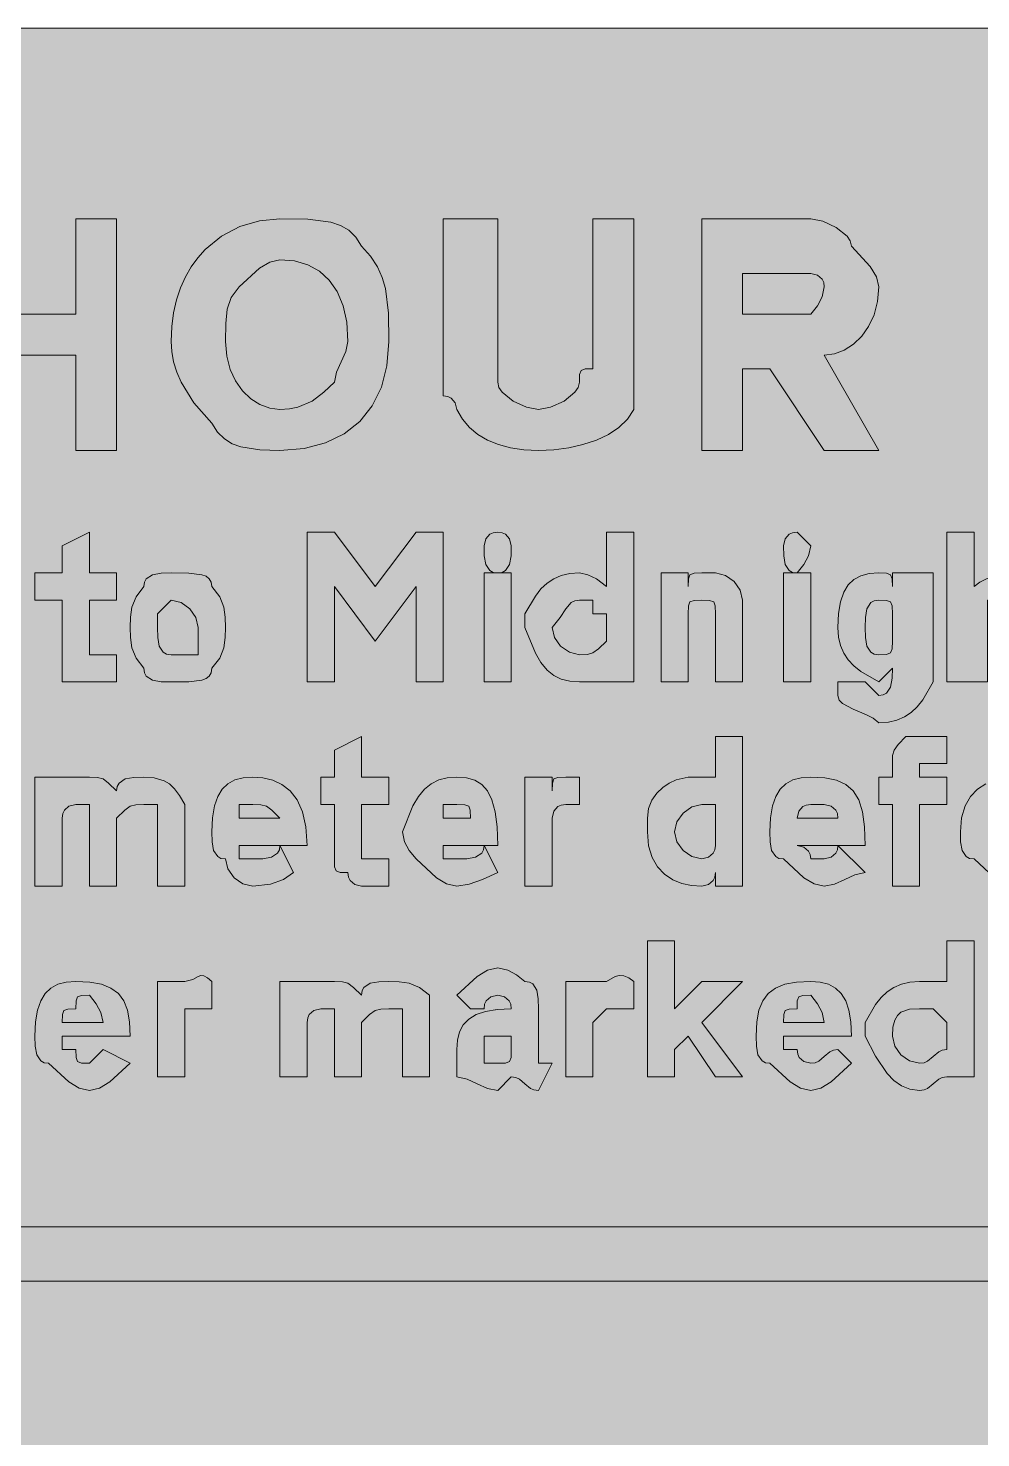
# Model space of a CAD drawing. Header units: metres. Extents: x 9 to 558, y 12 to 260.
# Drawn here: x 199.4 to 283.4, y 136 to 260.2 of the extents above; entities that cross this region are included whole.
import ezdxf

# ---------------------------------------------------------------- set-up
doc = ezdxf.new("R2010")
doc.units = ezdxf.units.M
for name, color, linetype, true_color in [('FILL_BLACK_000000', 7, 'Continuous', 0x000000), ('FILL_YELLOW_FFFF00', 7, 'Continuous', 0xffff00), ('STROKE_BLACK_000000', 7, 'Continuous', 0x000000)]:
    doc.layers.add(name, color=color, linetype=linetype, true_color=true_color)

msp = doc.modelspace()

# ---------------------------------------------------------------- hatches: boundary and pattern name
at = {"layer": 'FILL_BLACK_000000', "true_color": 0x000000}
h = msp.add_hatch(color=7, dxfattribs=at)
h.dxf.hatch_style = 1
h.paths.add_polyline_path([(200.01, 234.96), (203.61, 234.96), (203.61, 243.36), (207.21, 243.36), (207.21, 222.96), (203.61, 222.96), (203.61, 231.36), (200.01, 231.36), (195.21, 231.36), (195.21, 222.96), (191.61, 222.96), (191.61, 243.36), (195.21, 243.36), (195.21, 234.96), (200.01, 234.96)])
h = msp.add_hatch(color=7, dxfattribs=at)
h.dxf.hatch_style = 1
h.paths.add_polyline_path([(226.11, 243.06), (226.95, 242.77), (227.68, 242.35), (228.3, 241.75), (228.81, 240.96), (229.6, 240.06), (230.2, 239.14), (230.62, 238.2), (230.91, 237.21), (231.17, 235.05), (231.21, 232.56), (231.04, 230.42), (230.55, 228.53), (229.75, 226.89), (228.66, 225.51), (227.28, 224.42), (225.64, 223.62), (223.75, 223.13), (221.61, 222.96), (219.83, 223), (218.16, 223.26), (217.4, 223.55), (216.72, 223.97), (216.11, 224.57), (215.61, 225.36), (214.03, 227.16), (212.91, 228.96), (212.52, 229.86), (212.23, 230.76), (212.07, 231.66), (212.01, 232.56), (212.07, 233.87), (212.23, 235.09), (212.48, 236.23), (212.83, 237.28), (213.27, 238.26), (213.78, 239.14), (214.36, 239.94), (215.01, 240.66), (216.46, 241.84), (218.08, 242.68), (219.82, 243.19), (221.61, 243.36), (224.08, 243.32), (226.11, 243.06)])
h.paths.add_polyline_path([(227.18, 235.71), (226.66, 236.95), (225.96, 237.96), (225.09, 238.75), (224.07, 239.31), (222.9, 239.65), (221.61, 239.76), (220.71, 239.55), (219.81, 239.01), (218.01, 237.36), (217.32, 236.44), (216.96, 235.41), (216.83, 234.15), (216.81, 232.56), (216.92, 231.27), (217.22, 230.1), (217.7, 229.08), (218.31, 228.21), (219.04, 227.51), (219.85, 226.99), (220.71, 226.67), (221.61, 226.56), (222.46, 226.61), (223.2, 226.77), (224.46, 227.31), (225.49, 228.08), (226.41, 228.96), (226.6, 229.86), (227.01, 230.76), (227.42, 231.66), (227.61, 232.56), (227.5, 234.25), (227.18, 235.71)], flags=16)
h = msp.add_hatch(color=7, dxfattribs=at)
h.dxf.hatch_style = 1
h.paths.add_polyline_path([(252.81, 231.36), (252.81, 230.16), (252.81, 227.76), (252.81, 226.56), (252.25, 225.72), (251.5, 224.98), (250.57, 224.37), (249.51, 223.86), (248.33, 223.47), (247.07, 223.18), (245.76, 223.02), (244.41, 222.96), (243.12, 223.02), (241.93, 223.18), (240.87, 223.47), (239.91, 223.86), (239.07, 224.37), (238.33, 224.98), (237.72, 225.72), (237.21, 226.56), (237.06, 227.16), (236.7, 227.57), (236.41, 227.71), (236.01, 227.76), (236.01, 230.16), (236.01, 243.36), (240.81, 243.36), (240.81, 231.36), (240.81, 230.16), (240.81, 228.96), (240.92, 228.51), (241.2, 228.08), (242.16, 227.31), (243.34, 226.77), (244.41, 226.56), (245.48, 226.77), (246.66, 227.31), (247.62, 228.08), (247.9, 228.51), (248.01, 228.96), (248.03, 229.65), (248.16, 230.01), (248.52, 230.14), (249.21, 230.16), (249.21, 231.36), (249.21, 243.36), (252.81, 243.36), (252.81, 231.36)])
h = msp.add_hatch(color=7, dxfattribs=at)
h.dxf.hatch_style = 1
h.paths.add_polyline_path([(258.81, 222.96), (258.81, 243.36), (268.41, 243.36), (269.48, 243.15), (270.66, 242.61), (271.62, 241.84), (271.9, 241.41), (272.01, 240.96), (273.66, 239.16), (274.2, 238.26), (274.41, 237.36), (274.3, 236.07), (274, 234.9), (273.52, 233.88), (272.91, 233.01), (272.18, 232.31), (271.37, 231.79), (270.51, 231.47), (269.61, 231.36), (274.41, 222.96), (269.61, 222.96), (264.81, 230.16), (262.41, 230.16), (262.41, 222.96), (258.81, 222.96)])
h.paths.add_polyline_path([(268.41, 234.96), (269.01, 235.71), (269.42, 236.48), (269.61, 237.36), (269.56, 237.76), (269.42, 238.05), (269.01, 238.41), (268.41, 238.56), (267.21, 238.56), (262.41, 238.56), (262.41, 234.96), (267.21, 234.96), (268.41, 234.96)], flags=16)
h = msp.add_hatch(color=7, dxfattribs=at)
h.dxf.hatch_style = 1
h.paths.add_polyline_path([(207.21, 212.16), (207.21, 209.76), (204.81, 209.76), (204.81, 206.16), (204.81, 204.96), (206.01, 204.96), (207.21, 204.96), (207.21, 202.56), (204.81, 202.56), (202.41, 202.56), (202.41, 204.96), (202.41, 209.76), (200.01, 209.76), (200.01, 212.16), (202.41, 212.16), (202.41, 214.56), (204.81, 215.76), (204.81, 212.16), (207.21, 212.16)])
h = msp.add_hatch(color=7, dxfattribs=at)
h.dxf.hatch_style = 1
h.paths.add_polyline_path([(226.41, 210.96), (226.41, 202.56), (224.01, 202.56), (224.01, 215.76), (226.41, 215.76), (230.01, 210.96), (233.61, 215.76), (236.01, 215.76), (236.01, 202.56), (233.61, 202.56), (233.61, 210.96), (230.01, 206.16), (226.41, 210.96)])
h = msp.add_hatch(color=7, dxfattribs=at)
h.dxf.hatch_style = 1
h.paths.add_polyline_path([(241.99, 213.68), (241.86, 212.91), (241.5, 212.37), (241.21, 212.21), (240.81, 212.16), (240.41, 212.21), (240.12, 212.37), (239.76, 212.91), (239.63, 213.68), (239.61, 214.56), (239.76, 215.16), (240.12, 215.57), (240.41, 215.71), (240.81, 215.76), (241.21, 215.71), (241.5, 215.57), (241.86, 215.16), (242.01, 214.56), (241.99, 213.68)])
h = msp.add_hatch(color=7, dxfattribs=at)
h.dxf.hatch_style = 1
h.paths.add_polyline_path([(252.81, 215.76), (252.81, 202.56), (250.41, 202.56), (248.01, 202.56), (247.16, 202.62), (246.42, 202.8), (245.75, 203.13), (245.16, 203.61), (244.62, 204.26), (244.13, 205.09), (243.21, 207.36), (243.21, 208.56), (244.13, 210.13), (244.62, 210.75), (245.16, 211.26), (245.75, 211.65), (246.42, 211.93), (247.16, 212.1), (248.01, 212.16), (248.76, 212.01), (249.53, 211.65), (250.41, 210.96), (250.41, 215.76), (252.81, 215.76)])
h.paths.add_polyline_path([(249.21, 208.56), (249.21, 209.76), (248.01, 209.76), (247.61, 209.71), (247.3, 209.55), (246.81, 209.01), (246.32, 208.24), (245.61, 207.36), (245.82, 206.48), (246.36, 205.71), (247.13, 205.17), (248.01, 204.96), (248.72, 204.98), (249.21, 205.11), (249.7, 205.47), (250.41, 206.16), (250.41, 208.56), (249.21, 208.56)], flags=16)
h = msp.add_hatch(color=7, dxfattribs=at)
h.dxf.hatch_style = 1
h.paths.add_polyline_path([(268.22, 213.68), (267.81, 212.91), (267.21, 212.16), (266.81, 212.21), (266.52, 212.37), (266.16, 212.91), (266.03, 213.68), (266.01, 214.56), (266.16, 215.16), (266.52, 215.57), (266.81, 215.71), (267.21, 215.76), (268.41, 214.56), (268.22, 213.68)])
h = msp.add_hatch(color=7, dxfattribs=at)
h.dxf.hatch_style = 1
h.paths.add_polyline_path([(283.31, 211.36), (283.9, 211.65), (285.21, 212.01), (287.61, 212.16), (287.76, 211.56), (288.12, 211.15), (288.41, 211.01), (288.81, 210.96), (288.81, 208.56), (288.81, 202.56), (286.41, 202.56), (286.41, 208.56), (286.41, 209.76), (285.21, 209.76), (284.01, 209.76), (284.01, 208.56), (284.01, 202.56), (280.41, 202.56), (280.41, 215.76), (282.81, 215.76), (282.81, 210.96), (283.31, 211.36)])
h = msp.add_hatch(color=7, dxfattribs=at)
h.dxf.hatch_style = 1
h.paths.add_polyline_path([(216.66, 205.56), (216.3, 204.66), (215.61, 203.76), (215.55, 203.36), (215.38, 203.07), (215.1, 202.85), (214.71, 202.71), (213.58, 202.58), (212.01, 202.56), (211.13, 202.58), (210.36, 202.71), (209.82, 203.07), (209.66, 203.36), (209.61, 203.76), (208.92, 204.66), (208.56, 205.56), (208.43, 206.46), (208.41, 207.36), (208.43, 208.26), (208.56, 209.16), (208.92, 210.06), (209.61, 210.96), (209.66, 211.36), (209.82, 211.65), (210.36, 212.01), (211.13, 212.14), (212.01, 212.16), (213.58, 212.14), (214.71, 212.01), (215.1, 211.87), (215.38, 211.65), (215.55, 211.36), (215.61, 210.96), (216.3, 210.06), (216.66, 209.16), (216.79, 208.26), (216.81, 207.36), (216.79, 206.46), (216.66, 205.56)])
h.paths.add_polyline_path([(213.66, 209.01), (212.89, 209.55), (212.01, 209.76), (210.81, 208.56), (210.81, 207.36), (210.83, 206.48), (210.96, 205.71), (211.32, 205.17), (211.61, 205.01), (212.01, 204.96), (214.41, 204.96), (214.41, 207.36), (214.2, 208.24), (213.66, 209.01)], flags=16)
h = msp.add_hatch(color=7, dxfattribs=at)
h.dxf.hatch_style = 1
h.paths.add_polyline_path([(239.61, 202.56), (239.61, 212.16), (242.01, 212.16), (242.01, 202.56), (239.61, 202.56)])
h = msp.add_hatch(color=7, dxfattribs=at)
h.dxf.hatch_style = 1
h.paths.add_polyline_path([(260.01, 202.56), (260.01, 208.56), (259.99, 209.25), (259.86, 209.61), (259.5, 209.74), (258.81, 209.76), (258.12, 209.74), (257.76, 209.61), (257.63, 209.25), (257.61, 208.56), (257.61, 202.56), (255.21, 202.56), (255.21, 212.16), (257.61, 212.16), (257.61, 210.96), (257.63, 211.65), (257.76, 212.01), (258.12, 212.14), (258.81, 212.16), (260.01, 212.16), (260.89, 211.95), (261.66, 211.41), (262.2, 210.64), (262.41, 209.76), (262.41, 208.56), (262.41, 202.56), (260.01, 202.56)])
h = msp.add_hatch(color=7, dxfattribs=at)
h.dxf.hatch_style = 1
h.paths.add_polyline_path([(266.01, 202.56), (266.01, 212.16), (268.41, 212.16), (268.41, 202.56), (266.01, 202.56)])
h = msp.add_hatch(color=7, dxfattribs=at)
h.dxf.hatch_style = 1
h.paths.add_polyline_path([(277.8, 200.37), (277.26, 199.86), (276.67, 199.47), (276, 199.18), (275.26, 199.02), (274.41, 198.96), (273.91, 199.36), (273.34, 199.67), (272.16, 200.16), (271.2, 200.65), (270.92, 200.96), (270.81, 201.36), (270.81, 202.56), (273.21, 202.56), (274.41, 201.36), (274.81, 201.41), (275.1, 201.57), (275.46, 202.11), (275.59, 202.88), (275.61, 203.76), (274.41, 202.56), (272.83, 203.48), (272.22, 203.97), (271.71, 204.51), (271.32, 205.1), (271.03, 205.77), (270.87, 206.51), (270.81, 207.36), (270.87, 208.6), (271.03, 209.63), (271.32, 210.46), (271.71, 211.11), (272.22, 211.59), (272.83, 211.92), (273.57, 212.1), (274.41, 212.16), (275.1, 212.14), (275.46, 212.01), (275.59, 211.65), (275.61, 210.96), (275.61, 212.16), (279.21, 212.16), (279.21, 202.56), (278.29, 200.98), (277.8, 200.37)])
h.paths.add_polyline_path([(275.46, 209.61), (275.1, 209.74), (274.41, 209.76), (274.01, 209.71), (273.72, 209.55), (273.36, 209.01), (273.23, 208.24), (273.21, 207.36), (273.23, 206.48), (273.36, 205.71), (273.72, 205.17), (274.01, 205.01), (274.41, 204.96), (275.1, 204.98), (275.46, 205.11), (275.59, 205.47), (275.61, 206.16), (275.61, 208.56), (275.59, 209.25), (275.46, 209.61)], flags=16)
h = msp.add_hatch(color=7, dxfattribs=at)
h.dxf.hatch_style = 1
h.paths.add_polyline_path([(231.21, 194.16), (231.21, 191.76), (228.81, 191.76), (228.81, 188.16), (228.81, 186.96), (230.01, 186.96), (231.21, 186.96), (231.21, 184.56), (228.81, 184.56), (228.21, 184.71), (227.8, 185.07), (227.66, 185.36), (227.61, 185.76), (226.92, 185.78), (226.56, 185.91), (226.43, 186.27), (226.41, 186.96), (226.41, 191.76), (225.21, 191.76), (225.21, 194.16), (226.41, 194.16), (226.41, 196.56), (228.81, 197.76), (228.81, 194.16), (231.21, 194.16)])
h = msp.add_hatch(color=7, dxfattribs=at)
h.dxf.hatch_style = 1
h.paths.add_polyline_path([(262.41, 197.76), (262.41, 184.56), (260.01, 184.56), (260.01, 185.76), (259.96, 185.36), (259.82, 185.07), (259.41, 184.71), (258.81, 184.56), (257.91, 184.62), (257.05, 184.8), (256.24, 185.13), (255.51, 185.61), (254.9, 186.26), (254.42, 187.09), (254.12, 188.12), (254.01, 189.36), (254.01, 190.56), (254.12, 191.4), (254.4, 192.13), (254.83, 192.75), (255.36, 193.26), (255.94, 193.65), (256.54, 193.93), (257.61, 194.16), (260.01, 194.16), (260.01, 197.76), (262.41, 197.76)])
h.paths.add_polyline_path([(260.01, 191.76), (258.81, 191.76), (257.93, 191.55), (257.16, 191.01), (256.62, 190.24), (256.41, 189.36), (256.62, 188.48), (257.16, 187.71), (257.93, 187.17), (258.81, 186.96), (259.41, 187.11), (259.82, 187.47), (259.96, 187.76), (260.01, 188.16), (260.01, 190.56), (260.01, 191.76)], flags=16)
h = msp.add_hatch(color=7, dxfattribs=at)
h.dxf.hatch_style = 1
h.paths.add_polyline_path([(275.61, 184.56), (275.61, 191.76), (274.41, 191.76), (274.41, 194.16), (275.61, 194.16), (275.61, 195.36), (275.63, 196.07), (275.76, 196.56), (276.12, 197.05), (276.81, 197.76), (279.21, 197.76), (280.41, 197.76), (280.41, 195.36), (279.21, 195.36), (278.01, 195.36), (278.01, 194.16), (280.41, 194.16), (280.41, 191.76), (278.01, 191.76), (278.01, 184.56), (275.61, 184.56)])
h = msp.add_hatch(color=7, dxfattribs=at)
h.dxf.hatch_style = 1
h.paths.add_polyline_path([(208.9, 191.74), (208.41, 191.61), (207.92, 191.25), (207.21, 190.56), (207.21, 184.56), (204.81, 184.56), (204.81, 191.76), (203.61, 191.76), (203.01, 191.61), (202.6, 191.25), (202.46, 190.96), (202.41, 190.56), (202.41, 184.56), (200.01, 184.56), (200.01, 194.16), (202.41, 194.16), (203.61, 194.16), (204.81, 194.16), (205.52, 194.14), (206.01, 194.01), (206.5, 193.65), (207.21, 192.96), (207.26, 193.36), (207.42, 193.65), (207.96, 194.01), (208.73, 194.14), (209.61, 194.16), (210.51, 194.12), (211.41, 193.86), (211.86, 193.57), (212.31, 193.15), (212.76, 192.55), (213.21, 191.76), (213.21, 184.56), (210.81, 184.56), (210.81, 191.76), (209.61, 191.76), (208.9, 191.74)])
h = msp.add_hatch(color=7, dxfattribs=at)
h.dxf.hatch_style = 1
h.paths.add_polyline_path([(220.78, 184.75), (219.21, 184.56), (218.33, 184.77), (217.56, 185.31), (217.02, 186.08), (216.81, 186.96), (216.41, 187.01), (216.12, 187.17), (215.76, 187.71), (215.63, 188.48), (215.61, 189.36), (215.67, 190.6), (215.83, 191.63), (216.12, 192.46), (216.51, 193.11), (217.02, 193.59), (217.63, 193.92), (218.37, 194.1), (219.21, 194.16), (220.11, 194.1), (220.97, 193.9), (221.78, 193.53), (222.51, 192.96), (223.12, 192.17), (223.6, 191.12), (223.9, 189.8), (224.01, 188.16), (221.61, 188.16), (222.81, 185.76), (221.91, 185.16), (220.78, 184.75)])
h.paths.add_polyline_path([(218.01, 188.16), (218.01, 186.96), (219.21, 186.96), (220.09, 186.98), (220.86, 187.11), (221.4, 187.47), (221.56, 187.76), (221.61, 188.16), (218.01, 188.16)], flags=16)
h.paths.add_polyline_path([(220.9, 191.25), (220.41, 191.61), (219.92, 191.74), (219.21, 191.76), (218.01, 191.76), (218.01, 190.56), (221.61, 190.56), (220.9, 191.25)], flags=16)
h = msp.add_hatch(color=7, dxfattribs=at)
h.dxf.hatch_style = 1
h.paths.add_polyline_path([(238.28, 184.75), (237.21, 184.56), (236.31, 184.77), (235.41, 185.31), (233.61, 186.96), (233.01, 187.71), (232.6, 188.48), (232.41, 189.36), (233.33, 191.63), (233.82, 192.46), (234.36, 193.11), (234.95, 193.59), (235.62, 193.92), (236.36, 194.1), (237.21, 194.16), (238.05, 194.1), (238.78, 193.9), (239.4, 193.53), (239.91, 192.96), (240.3, 192.17), (240.58, 191.12), (240.75, 189.8), (240.81, 188.16), (239.61, 188.16), (240.81, 185.76), (239.46, 185.16), (238.28, 184.75)])
h.paths.add_polyline_path([(236.01, 188.16), (236.01, 186.96), (237.21, 186.96), (238.09, 186.98), (238.86, 187.11), (239.4, 187.47), (239.56, 187.76), (239.61, 188.16), (236.01, 188.16)], flags=16)
h.paths.add_polyline_path([(238.39, 191.25), (238.26, 191.61), (237.9, 191.74), (237.21, 191.76), (236.01, 191.76), (236.01, 190.56), (238.41, 190.56), (238.39, 191.25)], flags=16)
h = msp.add_hatch(color=7, dxfattribs=at)
h.dxf.hatch_style = 1
h.paths.add_polyline_path([(243.21, 194.16), (245.61, 194.16), (245.61, 192.96), (245.63, 193.65), (245.76, 194.01), (246.12, 194.14), (246.81, 194.16), (248.01, 194.16), (248.01, 191.76), (246.81, 191.76), (246.41, 191.71), (246.12, 191.57), (245.76, 191.16), (245.61, 190.56), (245.61, 184.56), (243.21, 184.56), (243.21, 194.16)])
h = msp.add_hatch(color=7, dxfattribs=at)
h.dxf.hatch_style = 1
h.paths.add_polyline_path([(271.41, 185.16), (270.51, 184.75), (269.61, 184.56), (268.71, 184.77), (267.81, 185.31), (266.01, 186.96), (265.61, 187.01), (265.32, 187.17), (264.96, 187.71), (264.83, 188.48), (264.81, 189.36), (264.87, 190.6), (265.03, 191.63), (265.32, 192.46), (265.71, 193.11), (266.22, 193.59), (266.83, 193.92), (267.57, 194.1), (268.41, 194.16), (269.65, 194.1), (270.68, 193.9), (271.51, 193.53), (272.16, 192.96), (272.64, 192.17), (272.97, 191.12), (273.15, 189.8), (273.21, 188.16), (270.81, 188.16), (273.21, 185.76), (272.31, 185.57), (271.41, 185.16)])
h.paths.add_polyline_path([(267.21, 188.16), (267.81, 188.01), (268.22, 187.65), (268.36, 187.36), (268.41, 186.96), (269.61, 186.96), (270.21, 187.11), (270.62, 187.47), (270.76, 187.76), (270.81, 188.16), (267.21, 188.16)], flags=16)
h.paths.add_polyline_path([(270.76, 190.96), (270.62, 191.25), (270.21, 191.61), (269.61, 191.76), (268.41, 191.76), (268.01, 191.71), (267.72, 191.57), (267.36, 191.16), (267.21, 190.56), (270.81, 190.56), (270.76, 190.96)], flags=16)
h = msp.add_hatch(color=7, dxfattribs=at)
h.dxf.hatch_style = 1
h.paths.add_polyline_path([(288.21, 185.16), (287.31, 184.75), (286.41, 184.56), (285.51, 184.77), (284.61, 185.31), (282.81, 186.96), (282.41, 187.01), (282.12, 187.17), (281.76, 187.71), (281.63, 188.48), (281.61, 189.36), (281.72, 190.6), (282.02, 191.63), (282.5, 192.46), (283.11, 193.11), (283.84, 193.59), (284.65, 193.92), (285.51, 194.1), (286.41, 194.16), (287.25, 194.1), (287.98, 193.9), (288.6, 193.53), (289.11, 192.96), (289.5, 192.17), (289.78, 191.12), (289.95, 189.8), (290.01, 188.16), (288.81, 188.16), (290.01, 185.76), (289.11, 185.57), (288.21, 185.16)])
h.paths.add_polyline_path([(284.01, 188.16), (284.7, 188.14), (285.06, 188.01), (285.19, 187.65), (285.21, 186.96), (286.41, 186.96), (287.12, 186.98), (287.61, 187.11), (288.1, 187.47), (288.81, 188.16), (284.01, 188.16)], flags=16)
h.paths.add_polyline_path([(287.56, 190.96), (287.42, 191.25), (287.01, 191.61), (286.41, 191.76), (285.21, 191.76), (284.81, 191.71), (284.52, 191.57), (284.16, 191.16), (284.01, 190.56), (287.61, 190.56), (287.56, 190.96)], flags=16)
h = msp.add_hatch(color=7, dxfattribs=at)
h.dxf.hatch_style = 1
h.paths.add_polyline_path([(254.01, 179.76), (256.41, 179.76), (256.41, 173.76), (258.81, 176.16), (262.41, 176.16), (258.81, 172.56), (262.41, 167.76), (260.01, 167.76), (257.61, 171.36), (256.41, 170.16), (256.41, 167.76), (254.01, 167.76), (254.01, 179.76)])
h = msp.add_hatch(color=7, dxfattribs=at)
h.dxf.hatch_style = 1
h.paths.add_polyline_path([(282.81, 179.76), (282.81, 167.76), (280.41, 167.76), (280.01, 167.71), (279.7, 167.57), (279.21, 167.16), (278.72, 166.75), (278.41, 166.61), (278.01, 166.56), (277.16, 166.67), (276.42, 166.97), (275.75, 167.45), (275.16, 168.06), (274.13, 169.6), (273.21, 171.36), (273.21, 172.56), (274.13, 174.13), (274.62, 174.75), (275.16, 175.26), (275.75, 175.65), (276.42, 175.93), (277.16, 176.1), (278.01, 176.16), (280.41, 176.16), (280.41, 179.76), (282.81, 179.76)])
h.paths.add_polyline_path([(279.21, 173.76), (278.01, 173.76), (277.13, 173.72), (276.36, 173.46), (276.05, 173.17), (275.82, 172.75), (275.66, 172.15), (275.61, 171.36), (275.82, 170.48), (276.36, 169.71), (277.13, 169.17), (278.01, 168.96), (278.41, 169.01), (278.72, 169.15), (279.21, 169.56), (279.7, 169.97), (280.01, 170.11), (280.41, 170.16), (280.41, 172.56), (279.21, 173.76)], flags=16)
h = msp.add_hatch(color=7, dxfattribs=at)
h.dxf.hatch_style = 1
h.paths.add_polyline_path([(210.81, 176.16), (213.21, 176.16), (213.92, 176.33), (214.41, 176.61), (214.64, 176.69), (214.9, 176.67), (215.21, 176.5), (215.61, 176.16), (215.61, 173.76), (213.21, 173.76), (213.21, 172.56), (213.21, 167.76), (210.81, 167.76), (210.81, 176.16)])
h = msp.add_hatch(color=7, dxfattribs=at)
h.dxf.hatch_style = 1
h.paths.add_polyline_path([(241.82, 174.45), (241.41, 174.81), (240.81, 174.96), (240.21, 174.81), (239.8, 174.45), (239.66, 174.16), (239.61, 173.76), (238.41, 173.76), (237.21, 174.96), (239.01, 176.61), (239.91, 177.15), (240.81, 177.36), (241.69, 177.17), (242.46, 176.76), (243.21, 176.16), (243.61, 176.11), (243.9, 175.95), (244.26, 175.41), (244.39, 174.64), (244.41, 173.76), (244.41, 170.16), (244.41, 168.96), (245.61, 168.96), (244.41, 166.56), (244.01, 166.61), (243.7, 166.75), (243.21, 167.16), (242.72, 167.57), (242.41, 167.71), (242.01, 167.76), (240.81, 166.56), (239.91, 166.75), (239.01, 167.16), (238.11, 167.57), (237.21, 167.76), (237.21, 170.16), (237.27, 171), (237.45, 171.73), (237.78, 172.35), (238.26, 172.86), (238.91, 173.25), (239.74, 173.53), (240.77, 173.7), (242.01, 173.76), (241.96, 174.16), (241.82, 174.45)])
h.paths.add_polyline_path([(240.81, 168.96), (241.5, 168.98), (241.86, 169.11), (241.99, 169.47), (242.01, 170.16), (242.01, 171.36), (239.61, 171.36), (239.61, 170.16), (239.61, 168.96), (240.81, 168.96)], flags=16)
h = msp.add_hatch(color=7, dxfattribs=at)
h.dxf.hatch_style = 1
h.paths.add_polyline_path([(246.81, 176.16), (249.21, 176.16), (250.41, 176.16), (251.16, 176.61), (251.52, 176.69), (251.93, 176.67), (252.36, 176.5), (252.81, 176.16), (252.81, 173.76), (250.41, 173.76), (249.21, 172.56), (249.21, 167.76), (246.81, 167.76), (246.81, 176.16)])
h = msp.add_hatch(color=7, dxfattribs=at)
h.dxf.hatch_style = 1
h.paths.add_polyline_path([(202.41, 170.16), (203.61, 170.16), (203.63, 169.47), (203.76, 169.11), (204.12, 168.98), (204.81, 168.96), (206.01, 170.16), (208.41, 168.96), (206.61, 167.31), (205.71, 166.77), (204.81, 166.56), (203.91, 166.77), (203.01, 167.31), (201.21, 168.96), (200.81, 169.01), (200.52, 169.17), (200.16, 169.71), (200.03, 170.48), (200.01, 171.36), (200.07, 172.6), (200.23, 173.63), (200.52, 174.46), (200.91, 175.11), (201.42, 175.59), (202.03, 175.92), (202.77, 176.1), (203.61, 176.16), (204.85, 176.1), (205.88, 175.92), (206.71, 175.59), (207.36, 175.11), (207.84, 174.46), (208.17, 173.63), (208.35, 172.6), (208.41, 171.36), (202.41, 171.36), (202.41, 170.16)])
h.paths.add_polyline_path([(205.82, 173.44), (205.41, 174.21), (204.81, 174.96), (204.12, 174.94), (203.76, 174.81), (203.63, 174.45), (203.61, 173.76), (202.92, 173.74), (202.56, 173.61), (202.43, 173.25), (202.41, 172.56), (206.01, 172.56), (205.82, 173.44)], flags=16)
h = msp.add_hatch(color=7, dxfattribs=at)
h.dxf.hatch_style = 1
h.paths.add_polyline_path([(230.5, 173.74), (230.01, 173.61), (229.52, 173.25), (228.81, 172.56), (228.81, 167.76), (226.41, 167.76), (226.41, 173.76), (225.21, 173.76), (224.61, 173.61), (224.2, 173.25), (224.06, 172.96), (224.01, 172.56), (224.01, 167.76), (221.61, 167.76), (221.61, 176.16), (224.01, 176.16), (225.21, 176.16), (226.41, 176.16), (227.12, 176.14), (227.61, 176.01), (228.1, 175.65), (228.81, 174.96), (228.86, 175.36), (229.02, 175.65), (229.56, 176.01), (230.33, 176.14), (231.21, 176.16), (232.11, 176.14), (233.01, 176.01), (233.91, 175.65), (234.81, 174.96), (234.81, 173.76), (234.81, 167.76), (232.41, 167.76), (232.41, 173.76), (231.21, 173.76), (230.5, 173.74)])
h = msp.add_hatch(color=7, dxfattribs=at)
h.dxf.hatch_style = 1
h.paths.add_polyline_path([(266.01, 170.16), (267.21, 170.16), (267.26, 169.76), (267.4, 169.47), (267.81, 169.11), (268.41, 168.96), (268.81, 169.01), (269.12, 169.15), (269.61, 169.56), (270.1, 169.97), (270.41, 170.11), (270.81, 170.16), (272.01, 168.96), (270.21, 167.31), (269.31, 166.77), (268.41, 166.56), (267.51, 166.77), (266.61, 167.31), (264.81, 168.96), (264.41, 169.01), (264.12, 169.17), (263.76, 169.71), (263.63, 170.48), (263.61, 171.36), (263.67, 172.6), (263.85, 173.63), (264.18, 174.46), (264.66, 175.11), (265.31, 175.59), (266.14, 175.92), (267.17, 176.1), (268.41, 176.16), (269.25, 176.1), (269.98, 175.92), (270.6, 175.59), (271.11, 175.11), (271.5, 174.46), (271.78, 173.63), (271.95, 172.6), (272.01, 171.36), (266.01, 171.36), (266.01, 170.16)])
h.paths.add_polyline_path([(269.42, 173.44), (269.01, 174.21), (268.41, 174.96), (267.72, 174.94), (267.36, 174.81), (267.23, 174.45), (267.21, 173.76), (266.52, 173.74), (266.16, 173.61), (266.03, 173.25), (266.01, 172.56), (269.61, 172.56), (269.42, 173.44)], flags=16)
h = msp.add_hatch(color=7, dxfattribs=at)
h.dxf.hatch_style = 1
h.paths.add_polyline_path([(490.41, 159.36), (497.61, 159.36), (504.81, 152.16), (497.61, 144.96), (490.41, 144.96), (495.21, 149.76), (62.01, 149.76), (62.01, 154.56), (495.21, 154.56), (490.41, 159.36)])
at = {"layer": 'FILL_YELLOW_FFFF00', "true_color": 0xffff00}
h = msp.add_hatch(color=7, dxfattribs=at)
h.dxf.hatch_style = 1
h.paths.add_polyline_path([(551.26, 260.11), (552.02, 259.95), (553.41, 259.41), (556.41, 257.76), (556.81, 257.26), (557.1, 256.67), (557.46, 255.36), (557.61, 252.96), (557.61, 18.96), (557.61, 16.56), (557.56, 16.16), (557.42, 15.85), (557.01, 15.36), (556.6, 14.87), (556.46, 14.56), (556.41, 14.16), (553.41, 12.51), (552.02, 11.97), (551.26, 11.81), (550.41, 11.76), (16.41, 11.76), (15.53, 11.78), (14.76, 11.91), (14.22, 12.27), (14.06, 12.56), (14.01, 12.96), (13.13, 12.98), (12.36, 13.11), (11.82, 13.47), (11.66, 13.76), (11.61, 14.16), (10.82, 14.66), (10.22, 15.25), (9.8, 15.89), (9.51, 16.56), (9.25, 17.87), (9.21, 18.96), (9.21, 252.96), (9.21, 255.36), (9.92, 256.24), (10.41, 257.01), (10.9, 257.55), (11.21, 257.71), (11.61, 257.76), (11.66, 258.16), (11.82, 258.47), (12.36, 258.96), (13.13, 259.45), (14.01, 260.16), (16.41, 260.16), (550.41, 260.16), (551.26, 260.11)])

# ---------------------------------------------------------------- linework, layer by layer
at = {"layer": 'FILL_BLACK_000000', "lineweight": 0, "true_color": 0x000000}
for points in [[(200.01, 234.96), (203.61, 234.96), (203.61, 243.36), (207.21, 243.36), (207.21, 222.96), (203.61, 222.96), (203.61, 231.36), (200.01, 231.36), (195.21, 231.36), (195.21, 222.96), (191.61, 222.96), (191.61, 243.36), (195.21, 243.36), (195.21, 234.96)], [(226.11, 243.06), (226.95, 242.77), (227.68, 242.35), (228.3, 241.75), (228.81, 240.96), (229.6, 240.06), (230.2, 239.14), (230.62, 238.2), (230.91, 237.21), (231.17, 235.05), (231.21, 232.56), (231.04, 230.42), (230.55, 228.53), (229.75, 226.89), (228.66, 225.51), (227.28, 224.42), (225.64, 223.62), (223.75, 223.13), (221.61, 222.96), (219.83, 223), (218.16, 223.26), (217.4, 223.55), (216.72, 223.97), (216.11, 224.57), (215.61, 225.36), (214.03, 227.16), (212.91, 228.96), (212.52, 229.86), (212.23, 230.76), (212.07, 231.66), (212.01, 232.56), (212.07, 233.87), (212.23, 235.09), (212.48, 236.23), (212.83, 237.28), (213.27, 238.26), (213.78, 239.14), (214.36, 239.94), (215.01, 240.66), (216.46, 241.84), (218.08, 242.68), (219.82, 243.19), (221.61, 243.36), (224.08, 243.32)], [(252.81, 231.36), (252.81, 230.16), (252.81, 227.76), (252.81, 226.56), (252.25, 225.72), (251.5, 224.98), (250.57, 224.37), (249.51, 223.86), (248.33, 223.47), (247.07, 223.18), (245.76, 223.02), (244.41, 222.96), (243.12, 223.02), (241.93, 223.18), (240.87, 223.47), (239.91, 223.86), (239.07, 224.37), (238.33, 224.98), (237.72, 225.72), (237.21, 226.56), (237.06, 227.16), (236.7, 227.57), (236.41, 227.71), (236.01, 227.76), (236.01, 230.16), (236.01, 243.36), (240.81, 243.36), (240.81, 231.36), (240.81, 230.16), (240.81, 228.96), (240.92, 228.51), (241.2, 228.08), (242.16, 227.31), (243.34, 226.77), (244.41, 226.56), (245.48, 226.77), (246.66, 227.31), (247.62, 228.08), (247.9, 228.51), (248.01, 228.96), (248.03, 229.65), (248.16, 230.01), (248.52, 230.14), (249.21, 230.16), (249.21, 231.36), (249.21, 243.36), (252.81, 243.36)], [(258.81, 222.96), (258.81, 243.36), (268.41, 243.36), (269.48, 243.15), (270.66, 242.61), (271.62, 241.84), (271.9, 241.41), (272.01, 240.96), (273.66, 239.16), (274.2, 238.26), (274.41, 237.36), (274.3, 236.07), (274, 234.9), (273.52, 233.88), (272.91, 233.01), (272.18, 232.31), (271.37, 231.79), (270.51, 231.47), (269.61, 231.36), (274.41, 222.96), (269.61, 222.96), (264.81, 230.16), (262.41, 230.16), (262.41, 222.96)], [(227.18, 235.71), (226.66, 236.95), (225.96, 237.96), (225.09, 238.75), (224.07, 239.31), (222.9, 239.65), (221.61, 239.76), (220.71, 239.55), (219.81, 239.01), (218.01, 237.36), (217.32, 236.44), (216.96, 235.41), (216.83, 234.15), (216.81, 232.56), (216.92, 231.27), (217.22, 230.1), (217.7, 229.08), (218.31, 228.21), (219.04, 227.51), (219.85, 226.99), (220.71, 226.67), (221.61, 226.56), (222.46, 226.61), (223.2, 226.77), (224.46, 227.31), (225.49, 228.08), (226.41, 228.96), (226.6, 229.86), (227.01, 230.76), (227.42, 231.66), (227.61, 232.56), (227.5, 234.25)], [(268.41, 234.96), (269.01, 235.71), (269.42, 236.48), (269.61, 237.36), (269.56, 237.76), (269.42, 238.05), (269.01, 238.41), (268.41, 238.56), (267.21, 238.56), (262.41, 238.56), (262.41, 234.96), (267.21, 234.96)], [(207.21, 212.16), (207.21, 209.76), (204.81, 209.76), (204.81, 206.16), (204.81, 204.96), (206.01, 204.96), (207.21, 204.96), (207.21, 202.56), (204.81, 202.56), (202.41, 202.56), (202.41, 204.96), (202.41, 209.76), (200.01, 209.76), (200.01, 212.16), (202.41, 212.16), (202.41, 214.56), (204.81, 215.76), (204.81, 212.16)], [(226.41, 210.96), (226.41, 202.56), (224.01, 202.56), (224.01, 215.76), (226.41, 215.76), (230.01, 210.96), (233.61, 215.76), (236.01, 215.76), (236.01, 202.56), (233.61, 202.56), (233.61, 210.96), (230.01, 206.16)], [(241.99, 213.68), (241.86, 212.91), (241.5, 212.37), (241.21, 212.21), (240.81, 212.16), (240.41, 212.21), (240.12, 212.37), (239.76, 212.91), (239.63, 213.68), (239.61, 214.56), (239.76, 215.16), (240.12, 215.57), (240.41, 215.71), (240.81, 215.76), (241.21, 215.71), (241.5, 215.57), (241.86, 215.16), (242.01, 214.56)], [(252.81, 215.76), (252.81, 202.56), (250.41, 202.56), (248.01, 202.56), (247.16, 202.62), (246.42, 202.8), (245.75, 203.13), (245.16, 203.61), (244.62, 204.26), (244.13, 205.09), (243.21, 207.36), (243.21, 208.56), (244.13, 210.13), (244.62, 210.75), (245.16, 211.26), (245.75, 211.65), (246.42, 211.93), (247.16, 212.1), (248.01, 212.16), (248.76, 212.01), (249.53, 211.65), (250.41, 210.96), (250.41, 215.76)], [(268.22, 213.68), (267.81, 212.91), (267.21, 212.16), (266.81, 212.21), (266.52, 212.37), (266.16, 212.91), (266.03, 213.68), (266.01, 214.56), (266.16, 215.16), (266.52, 215.57), (266.81, 215.71), (267.21, 215.76), (268.41, 214.56)], [(283.31, 211.36), (283.9, 211.65), (285.21, 212.01), (287.61, 212.16), (287.76, 211.56), (288.12, 211.15), (288.41, 211.01), (288.81, 210.96), (288.81, 208.56), (288.81, 202.56), (286.41, 202.56), (286.41, 208.56), (286.41, 209.76), (285.21, 209.76), (284.01, 209.76), (284.01, 208.56), (284.01, 202.56), (280.41, 202.56), (280.41, 215.76), (282.81, 215.76), (282.81, 210.96)], [(216.66, 205.56), (216.3, 204.66), (215.61, 203.76), (215.55, 203.36), (215.38, 203.07), (215.1, 202.85), (214.71, 202.71), (213.58, 202.58), (212.01, 202.56), (211.13, 202.58), (210.36, 202.71), (209.82, 203.07), (209.66, 203.36), (209.61, 203.76), (208.92, 204.66), (208.56, 205.56), (208.43, 206.46), (208.41, 207.36), (208.43, 208.26), (208.56, 209.16), (208.92, 210.06), (209.61, 210.96), (209.66, 211.36), (209.82, 211.65), (210.36, 212.01), (211.13, 212.14), (212.01, 212.16), (213.58, 212.14), (214.71, 212.01), (215.1, 211.87), (215.38, 211.65), (215.55, 211.36), (215.61, 210.96), (216.3, 210.06), (216.66, 209.16), (216.79, 208.26), (216.81, 207.36), (216.79, 206.46)], [(239.61, 202.56), (239.61, 212.16), (242.01, 212.16), (242.01, 202.56)], [(260.01, 202.56), (260.01, 208.56), (259.99, 209.25), (259.86, 209.61), (259.5, 209.74), (258.81, 209.76), (258.12, 209.74), (257.76, 209.61), (257.63, 209.25), (257.61, 208.56), (257.61, 202.56), (255.21, 202.56), (255.21, 212.16), (257.61, 212.16), (257.61, 210.96), (257.63, 211.65), (257.76, 212.01), (258.12, 212.14), (258.81, 212.16), (260.01, 212.16), (260.89, 211.95), (261.66, 211.41), (262.2, 210.64), (262.41, 209.76), (262.41, 208.56), (262.41, 202.56)], [(266.01, 202.56), (266.01, 212.16), (268.41, 212.16), (268.41, 202.56)], [(277.8, 200.37), (277.26, 199.86), (276.67, 199.47), (276, 199.18), (275.26, 199.02), (274.41, 198.96), (273.91, 199.36), (273.34, 199.67), (272.16, 200.16), (271.2, 200.65), (270.92, 200.96), (270.81, 201.36), (270.81, 202.56), (273.21, 202.56), (274.41, 201.36), (274.81, 201.41), (275.1, 201.57), (275.46, 202.11), (275.59, 202.88), (275.61, 203.76), (274.41, 202.56), (272.83, 203.48), (272.22, 203.97), (271.71, 204.51), (271.32, 205.1), (271.03, 205.77), (270.87, 206.51), (270.81, 207.36), (270.87, 208.6), (271.03, 209.63), (271.32, 210.46), (271.71, 211.11), (272.22, 211.59), (272.83, 211.92), (273.57, 212.1), (274.41, 212.16), (275.1, 212.14), (275.46, 212.01), (275.59, 211.65), (275.61, 210.96), (275.61, 212.16), (279.21, 212.16), (279.21, 202.56), (278.29, 200.98)], [(213.66, 209.01), (212.89, 209.55), (212.01, 209.76), (210.81, 208.56), (210.81, 207.36), (210.83, 206.48), (210.96, 205.71), (211.32, 205.17), (211.61, 205.01), (212.01, 204.96), (214.41, 204.96), (214.41, 207.36), (214.2, 208.24)], [(249.21, 208.56), (249.21, 209.76), (248.01, 209.76), (247.61, 209.71), (247.3, 209.55), (246.81, 209.01), (246.32, 208.24), (245.61, 207.36), (245.82, 206.48), (246.36, 205.71), (247.13, 205.17), (248.01, 204.96), (248.72, 204.98), (249.21, 205.11), (249.7, 205.47), (250.41, 206.16), (250.41, 208.56)], [(275.46, 209.61), (275.1, 209.74), (274.41, 209.76), (274.01, 209.71), (273.72, 209.55), (273.36, 209.01), (273.23, 208.24), (273.21, 207.36), (273.23, 206.48), (273.36, 205.71), (273.72, 205.17), (274.01, 205.01), (274.41, 204.96), (275.1, 204.98), (275.46, 205.11), (275.59, 205.47), (275.61, 206.16), (275.61, 208.56), (275.59, 209.25)], [(231.21, 194.16), (231.21, 191.76), (228.81, 191.76), (228.81, 188.16), (228.81, 186.96), (230.01, 186.96), (231.21, 186.96), (231.21, 184.56), (228.81, 184.56), (228.21, 184.71), (227.8, 185.07), (227.66, 185.36), (227.61, 185.76), (226.92, 185.78), (226.56, 185.91), (226.43, 186.27), (226.41, 186.96), (226.41, 191.76), (225.21, 191.76), (225.21, 194.16), (226.41, 194.16), (226.41, 196.56), (228.81, 197.76), (228.81, 194.16)], [(262.41, 197.76), (262.41, 184.56), (260.01, 184.56), (260.01, 185.76), (259.96, 185.36), (259.82, 185.07), (259.41, 184.71), (258.81, 184.56), (257.91, 184.62), (257.05, 184.8), (256.24, 185.13), (255.51, 185.61), (254.9, 186.26), (254.42, 187.09), (254.12, 188.12), (254.01, 189.36), (254.01, 190.56), (254.12, 191.4), (254.4, 192.13), (254.83, 192.75), (255.36, 193.26), (255.94, 193.65), (256.54, 193.93), (257.61, 194.16), (260.01, 194.16), (260.01, 197.76)], [(275.61, 184.56), (275.61, 191.76), (274.41, 191.76), (274.41, 194.16), (275.61, 194.16), (275.61, 195.36), (275.63, 196.07), (275.76, 196.56), (276.12, 197.05), (276.81, 197.76), (279.21, 197.76), (280.41, 197.76), (280.41, 195.36), (279.21, 195.36), (278.01, 195.36), (278.01, 194.16), (280.41, 194.16), (280.41, 191.76), (278.01, 191.76), (278.01, 184.56)], [(208.9, 191.74), (208.41, 191.61), (207.92, 191.25), (207.21, 190.56), (207.21, 184.56), (204.81, 184.56), (204.81, 191.76), (203.61, 191.76), (203.01, 191.61), (202.6, 191.25), (202.46, 190.96), (202.41, 190.56), (202.41, 184.56), (200.01, 184.56), (200.01, 194.16), (202.41, 194.16), (203.61, 194.16), (204.81, 194.16), (205.52, 194.14), (206.01, 194.01), (206.5, 193.65), (207.21, 192.96), (207.26, 193.36), (207.42, 193.65), (207.96, 194.01), (208.73, 194.14), (209.61, 194.16), (210.51, 194.12), (211.41, 193.86), (211.86, 193.57), (212.31, 193.15), (212.76, 192.55), (213.21, 191.76), (213.21, 184.56), (210.81, 184.56), (210.81, 191.76), (209.61, 191.76)], [(220.78, 184.75), (219.21, 184.56), (218.33, 184.77), (217.56, 185.31), (217.02, 186.08), (216.81, 186.96), (216.41, 187.01), (216.12, 187.17), (215.76, 187.71), (215.63, 188.48), (215.61, 189.36), (215.67, 190.6), (215.83, 191.63), (216.12, 192.46), (216.51, 193.11), (217.02, 193.59), (217.63, 193.92), (218.37, 194.1), (219.21, 194.16), (220.11, 194.1), (220.97, 193.9), (221.78, 193.53), (222.51, 192.96), (223.12, 192.17), (223.6, 191.12), (223.9, 189.8), (224.01, 188.16), (221.61, 188.16), (222.81, 185.76), (221.91, 185.16)], [(238.28, 184.75), (237.21, 184.56), (236.31, 184.77), (235.41, 185.31), (233.61, 186.96), (233.01, 187.71), (232.6, 188.48), (232.41, 189.36), (233.33, 191.63), (233.82, 192.46), (234.36, 193.11), (234.95, 193.59), (235.62, 193.92), (236.36, 194.1), (237.21, 194.16), (238.05, 194.1), (238.78, 193.9), (239.4, 193.53), (239.91, 192.96), (240.3, 192.17), (240.58, 191.12), (240.75, 189.8), (240.81, 188.16), (239.61, 188.16), (240.81, 185.76), (239.46, 185.16)], [(243.21, 194.16), (245.61, 194.16), (245.61, 192.96), (245.63, 193.65), (245.76, 194.01), (246.12, 194.14), (246.81, 194.16), (248.01, 194.16), (248.01, 191.76), (246.81, 191.76), (246.41, 191.71), (246.12, 191.57), (245.76, 191.16), (245.61, 190.56), (245.61, 184.56), (243.21, 184.56)], [(271.41, 185.16), (270.51, 184.75), (269.61, 184.56), (268.71, 184.77), (267.81, 185.31), (266.01, 186.96), (265.61, 187.01), (265.32, 187.17), (264.96, 187.71), (264.83, 188.48), (264.81, 189.36), (264.87, 190.6), (265.03, 191.63), (265.32, 192.46), (265.71, 193.11), (266.22, 193.59), (266.83, 193.92), (267.57, 194.1), (268.41, 194.16), (269.65, 194.1), (270.68, 193.9), (271.51, 193.53), (272.16, 192.96), (272.64, 192.17), (272.97, 191.12), (273.15, 189.8), (273.21, 188.16), (270.81, 188.16), (273.21, 185.76), (272.31, 185.57)], [(220.9, 191.25), (220.41, 191.61), (219.92, 191.74), (219.21, 191.76), (218.01, 191.76), (218.01, 190.56), (221.61, 190.56)], [(238.39, 191.25), (238.26, 191.61), (237.9, 191.74), (237.21, 191.76), (236.01, 191.76), (236.01, 190.56), (238.41, 190.56)], [(260.01, 191.76), (258.81, 191.76), (257.93, 191.55), (257.16, 191.01), (256.62, 190.24), (256.41, 189.36), (256.62, 188.48), (257.16, 187.71), (257.93, 187.17), (258.81, 186.96), (259.41, 187.11), (259.82, 187.47), (259.96, 187.76), (260.01, 188.16), (260.01, 190.56)], [(270.76, 190.96), (270.62, 191.25), (270.21, 191.61), (269.61, 191.76), (268.41, 191.76), (268.01, 191.71), (267.72, 191.57), (267.36, 191.16), (267.21, 190.56), (270.81, 190.56)], [(218.01, 188.16), (218.01, 186.96), (219.21, 186.96), (220.09, 186.98), (220.86, 187.11), (221.4, 187.47), (221.56, 187.76), (221.61, 188.16)], [(236.01, 188.16), (236.01, 186.96), (237.21, 186.96), (238.09, 186.98), (238.86, 187.11), (239.4, 187.47), (239.56, 187.76), (239.61, 188.16)], [(267.21, 188.16), (267.81, 188.01), (268.22, 187.65), (268.36, 187.36), (268.41, 186.96), (269.61, 186.96), (270.21, 187.11), (270.62, 187.47), (270.76, 187.76), (270.81, 188.16)], [(254.01, 179.76), (256.41, 179.76), (256.41, 173.76), (258.81, 176.16), (262.41, 176.16), (258.81, 172.56), (262.41, 167.76), (260.01, 167.76), (257.61, 171.36), (256.41, 170.16), (256.41, 167.76), (254.01, 167.76)], [(282.81, 179.76), (282.81, 167.76), (280.41, 167.76), (280.01, 167.71), (279.7, 167.57), (279.21, 167.16), (278.72, 166.75), (278.41, 166.61), (278.01, 166.56), (277.16, 166.67), (276.42, 166.97), (275.75, 167.45), (275.16, 168.06), (274.13, 169.6), (273.21, 171.36), (273.21, 172.56), (274.13, 174.13), (274.62, 174.75), (275.16, 175.26), (275.75, 175.65), (276.42, 175.93), (277.16, 176.1), (278.01, 176.16), (280.41, 176.16), (280.41, 179.76)], [(210.81, 176.16), (213.21, 176.16), (213.92, 176.33), (214.41, 176.61), (214.64, 176.69), (214.9, 176.67), (215.21, 176.5), (215.61, 176.16), (215.61, 173.76), (213.21, 173.76), (213.21, 172.56), (213.21, 167.76), (210.81, 167.76)], [(241.82, 174.45), (241.41, 174.81), (240.81, 174.96), (240.21, 174.81), (239.8, 174.45), (239.66, 174.16), (239.61, 173.76), (238.41, 173.76), (237.21, 174.96), (239.01, 176.61), (239.91, 177.15), (240.81, 177.36), (241.69, 177.17), (242.46, 176.76), (243.21, 176.16), (243.61, 176.11), (243.9, 175.95), (244.26, 175.41), (244.39, 174.64), (244.41, 173.76), (244.41, 170.16), (244.41, 168.96), (245.61, 168.96), (244.41, 166.56), (244.01, 166.61), (243.7, 166.75), (243.21, 167.16), (242.72, 167.57), (242.41, 167.71), (242.01, 167.76), (240.81, 166.56), (239.91, 166.75), (239.01, 167.16), (238.11, 167.57), (237.21, 167.76), (237.21, 170.16), (237.27, 171), (237.45, 171.73), (237.78, 172.35), (238.26, 172.86), (238.91, 173.25), (239.74, 173.53), (240.77, 173.7), (242.01, 173.76), (241.96, 174.16)], [(246.81, 176.16), (249.21, 176.16), (250.41, 176.16), (251.16, 176.61), (251.52, 176.69), (251.93, 176.67), (252.36, 176.5), (252.81, 176.16), (252.81, 173.76), (250.41, 173.76), (249.21, 172.56), (249.21, 167.76), (246.81, 167.76)], [(202.41, 170.16), (203.61, 170.16), (203.63, 169.47), (203.76, 169.11), (204.12, 168.98), (204.81, 168.96), (206.01, 170.16), (208.41, 168.96), (206.61, 167.31), (205.71, 166.77), (204.81, 166.56), (203.91, 166.77), (203.01, 167.31), (201.21, 168.96), (200.81, 169.01), (200.52, 169.17), (200.16, 169.71), (200.03, 170.48), (200.01, 171.36), (200.07, 172.6), (200.23, 173.63), (200.52, 174.46), (200.91, 175.11), (201.42, 175.59), (202.03, 175.92), (202.77, 176.1), (203.61, 176.16), (204.85, 176.1), (205.88, 175.92), (206.71, 175.59), (207.36, 175.11), (207.84, 174.46), (208.17, 173.63), (208.35, 172.6), (208.41, 171.36), (202.41, 171.36)], [(230.5, 173.74), (230.01, 173.61), (229.52, 173.25), (228.81, 172.56), (228.81, 167.76), (226.41, 167.76), (226.41, 173.76), (225.21, 173.76), (224.61, 173.61), (224.2, 173.25), (224.06, 172.96), (224.01, 172.56), (224.01, 167.76), (221.61, 167.76), (221.61, 176.16), (224.01, 176.16), (225.21, 176.16), (226.41, 176.16), (227.12, 176.14), (227.61, 176.01), (228.1, 175.65), (228.81, 174.96), (228.86, 175.36), (229.02, 175.65), (229.56, 176.01), (230.33, 176.14), (231.21, 176.16), (232.11, 176.14), (233.01, 176.01), (233.91, 175.65), (234.81, 174.96), (234.81, 173.76), (234.81, 167.76), (232.41, 167.76), (232.41, 173.76), (231.21, 173.76)], [(266.01, 170.16), (267.21, 170.16), (267.26, 169.76), (267.4, 169.47), (267.81, 169.11), (268.41, 168.96), (268.81, 169.01), (269.12, 169.15), (269.61, 169.56), (270.1, 169.97), (270.41, 170.11), (270.81, 170.16), (272.01, 168.96), (270.21, 167.31), (269.31, 166.77), (268.41, 166.56), (267.51, 166.77), (266.61, 167.31), (264.81, 168.96), (264.41, 169.01), (264.12, 169.17), (263.76, 169.71), (263.63, 170.48), (263.61, 171.36), (263.67, 172.6), (263.85, 173.63), (264.18, 174.46), (264.66, 175.11), (265.31, 175.59), (266.14, 175.92), (267.17, 176.1), (268.41, 176.16), (269.25, 176.1), (269.98, 175.92), (270.6, 175.59), (271.11, 175.11), (271.5, 174.46), (271.78, 173.63), (271.95, 172.6), (272.01, 171.36), (266.01, 171.36)], [(205.82, 173.44), (205.41, 174.21), (204.81, 174.96), (204.12, 174.94), (203.76, 174.81), (203.63, 174.45), (203.61, 173.76), (202.92, 173.74), (202.56, 173.61), (202.43, 173.25), (202.41, 172.56), (206.01, 172.56)], [(269.42, 173.44), (269.01, 174.21), (268.41, 174.96), (267.72, 174.94), (267.36, 174.81), (267.23, 174.45), (267.21, 173.76), (266.52, 173.74), (266.16, 173.61), (266.03, 173.25), (266.01, 172.56), (269.61, 172.56)], [(279.21, 173.76), (278.01, 173.76), (277.13, 173.72), (276.36, 173.46), (276.05, 173.17), (275.82, 172.75), (275.66, 172.15), (275.61, 171.36), (275.82, 170.48), (276.36, 169.71), (277.13, 169.17), (278.01, 168.96), (278.41, 169.01), (278.72, 169.15), (279.21, 169.56), (279.7, 169.97), (280.01, 170.11), (280.41, 170.16), (280.41, 172.56)], [(240.81, 168.96), (241.5, 168.98), (241.86, 169.11), (241.99, 169.47), (242.01, 170.16), (242.01, 171.36), (239.61, 171.36), (239.61, 170.16), (239.61, 168.96)], [(490.41, 159.36), (497.61, 159.36), (504.81, 152.16), (497.61, 144.96), (490.41, 144.96), (495.21, 149.76), (62.01, 149.76), (62.01, 154.56), (495.21, 154.56)]]:
    msp.add_lwpolyline(points, close=True, dxfattribs=at)
msp.add_lwpolyline([(284.61, 185.31), (282.81, 186.96), (282.41, 187.01), (282.12, 187.17), (281.76, 187.71), (281.63, 188.48), (281.61, 189.36), (281.72, 190.6), (282.02, 191.63), (282.5, 192.46), (283.11, 193.11), (283.84, 193.59)], dxfattribs=at)
at = {"layer": 'FILL_YELLOW_FFFF00', "lineweight": 0, "true_color": 0xffff00}
msp.add_lwpolyline([(16.41, 260.16), (550.41, 260.16)], dxfattribs=at)
at = {"layer": 'STROKE_BLACK_000000', "lineweight": 0, "true_color": 0x000000}
msp.add_lwpolyline([(240.61, 173.6), (240.61, 173.6)], dxfattribs=at)

doc.saveas('drawing.dxf')
